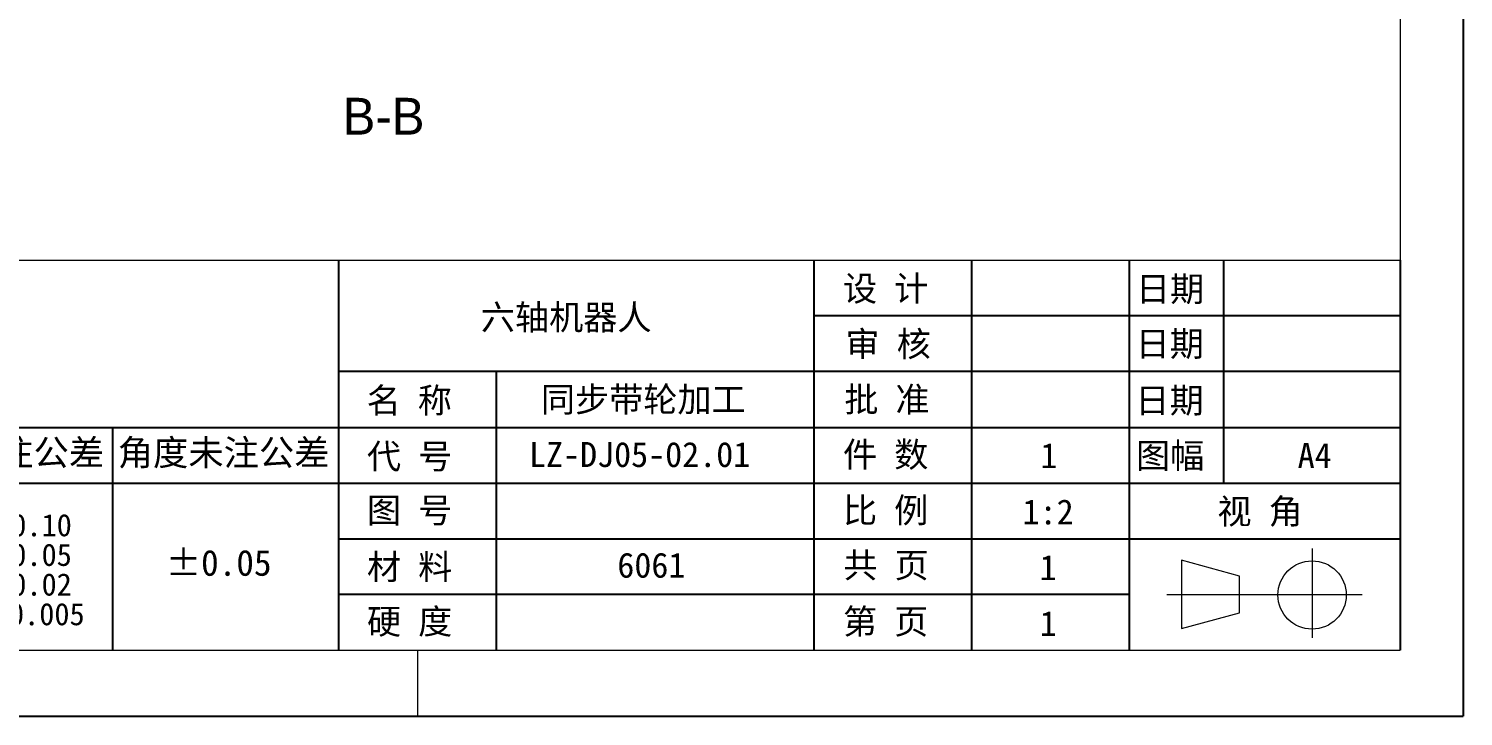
# Model space of a CAD drawing. Header units: millimetres. Extents: x 13 to 7248, y -1201 to 1478.
# Drawn here: x 5709.3 to 5777.6, y -1197.1 to -1164.4 of the extents above; entities that cross this region are included whole.
import ezdxf

# ---------------------------------------------------------------- set-up
doc = ezdxf.new("R2010")
doc.units = ezdxf.units.MM
doc.header["$LTSCALE"] = 5
doc.linetypes.add('SLD-中心线', pattern=[34.290000000000006, 30.48, -1.27, 1.27, -1.27])
doc.linetypes.add('SLD-实线', pattern=[0])
doc.layers.get('0').update_dxf_attribs({"lineweight": 30})
for name, color, linetype in [('图框', 7, 'SLD-实线'), ('文字层', 7, 'SLD-实线'), ('标注层', 96, 'SLD-实线')]:
    doc.layers.add(name, color=color, linetype=linetype)
doc.layers.add('粗实线', color=7, linetype='SLD-实线', lineweight=15)
doc.styles.add('SLDTEXTSTYLE1', font='', dxfattribs={"bigfont": 'bigfont'})
doc.styles.add('SLDTEXTSTYLE2', font='')
doc.styles.add('SLDTEXTSTYLE3', font='', dxfattribs={"bigfont": 'bigfont'})
doc.styles.get("Standard").update_dxf_attribs({"font": ''})
doc.styles.get('SLDTEXTSTYLE1').set_extended_font_data('宋体')
doc.styles.get('SLDTEXTSTYLE2').set_extended_font_data('宋体')
doc.styles.get('SLDTEXTSTYLE3').set_extended_font_data('汉仪长仿宋体')
doc.styles.get('Standard').set_extended_font_data('SimSun')

# ---------------------------------------------------------------- blocks, each defined once
blk = doc.blocks.new('SW_NOTE_0')
at = {"color": 0, "linetype": 'Continuous', "lineweight": 0, "char_height": 10.58333333333333, "attachment_point": 2}
for s, insert in [('X     ±0.10', (35.88411458333329, 12.31515151515152)), ('X.X   ±0.05', (35.88411458333329, -1.795959425424081)), ('X.XX  ±0.02', (35.88411458333329, -15.90707036599968)), (' X.XXX ±0.005', (34.78168876965837, -30.01818130657528))]:
    blk.add_mtext(s, dxfattribs=dict(at, insert=insert))

msp = doc.modelspace()

# ---------------------------------------------------------------- linework, layer by layer
at = {"layer": '图框'}
for p in [(5777.587281159424, -1049.955400502125), (5674.937281159424, -1197.105400502125)]:
    msp.add_line(p, (5777.587281159424, -1197.105400502125), dxfattribs=at)
at = {"layer": '文字层'}
for p, q in [((5724.087281159424, -1175.405400502125), (5724.087281159424, -1193.955400502125)), ((5746.687281159424, -1175.405400502125), (5746.687281159424, -1193.955400502125)), ((5754.187281159424, -1175.405400502125), (5754.187281159424, -1193.955400502125)), ((5761.687281159424, -1175.405400502125), (5761.687281159424, -1193.955400502125)), ((5766.187281159424, -1175.405400502125), (5766.187281159424, -1186.005400502125)), ((5774.587281159424, -1175.405400502125), (5774.587281159424, -1193.955400502125)), ((5774.587281159424, -1178.055400502125), (5746.687281159424, -1178.055400502125)), ((5774.587281159424, -1180.705400502125), (5724.087281159424, -1180.705400502125)), ((5731.587281159424, -1180.705400502125), (5731.587281159424, -1193.955400502125)), ((5681.087281159424, -1183.355400502125), (5774.587281159424, -1183.355400502125)), ((5713.337281159424, -1183.355400502125), (5713.337281159424, -1193.955400502125)), ((5681.087281159424, -1186.005400502125), (5774.587281159424, -1186.005400502125)), ((5724.087281159424, -1188.655400502125), (5774.587281159424, -1188.655400502125)), ((5761.687281159424, -1191.305400502125), (5724.087281159424, -1191.305400502125))]:
    msp.add_line(p, q, dxfattribs=at)
at = {"layer": '文字层', "color": 7, "linetype": 'SLD-中心线', "lineweight": 0}
for p, q in [((5770.394233114313, -1189.127183506766), (5770.394233114313, -1193.369753927743)), ((5763.480832152934, -1191.305400502125), (5767.605634407202, -1191.305400502125)), ((5767.605634407202, -1191.305400502125), (5772.771969287793, -1191.305400502125))]:
    msp.add_line(p, q, dxfattribs=at)
at = {"layer": '粗实线'}
for p, q in [((5774.587281159424, -1052.955400502125), (5774.587281159424, -1193.955400502125)), ((5681.087281159424, -1175.405400502125), (5774.587281159424, -1175.405400502125)), ((5764.177981829711, -1189.680400502125), (5764.177981829711, -1192.930400502125)), ((5766.937532633623, -1190.435645985301), (5764.177981829711, -1189.680400502125)), ((5766.937532633623, -1192.175155018949), (5766.937532633623, -1190.435645985301)), ((5764.177981829711, -1192.930400502125), (5766.937532633623, -1192.175155018949)), ((5681.087281159424, -1193.955400502125), (5774.587281159424, -1193.955400502125)), ((5681.087281159424, -1193.955400502125), (5774.587281159424, -1193.955400502125)), ((5727.837281159424, -1193.955400502125), (5727.837281159424, -1197.105400502125))]:
    msp.add_line(p, q, dxfattribs=at)
msp.add_circle((5770.394233114313, -1191.332765826176), 1.624999999999999, dxfattribs=at)

# ---------------------------------------------------------------- block references
at = {"layer": '文字层', "color": 7, "linetype": 'Continuous', "lineweight": 0, "xscale": 0.1000000000003638, "yscale": 0.09999999999990905, "zscale": 0.1}
msp.add_blockref('SW_NOTE_0', (5703.487897077677, -1188.711295594539), dxfattribs=at)

# ---------------------------------------------------------------- texts
at = {"layer": '文字层', "attachment_point": 2}
for s, insert, char_height, style in [('设 计', (5750.109330396725, -1176.152202538126), 1.190625, 'SLDTEXTSTYLE2'), ('日期', (5763.63508401143, -1176.175709110592), 1.190625, 'SLDTEXTSTYLE2'), ('审 核', (5750.227823859168, -1178.793171597835), 1.190625, 'SLDTEXTSTYLE2'), ('日期', (5763.621377956742, -1178.783784530468), 1.190625, 'SLDTEXTSTYLE2'), ('名 称', (5727.448533305949, -1181.477212648774), 1.190625, 'SLDTEXTSTYLE2'), ('批 准', (5750.170553285987, -1181.431640866225), 1.190625, 'SLDTEXTSTYLE2'), ('日期', (5763.613185542295, -1181.479885715147), 1.190625, 'SLDTEXTSTYLE2'), ('线性未注公差', (5707.891763682455, -1183.940249405895), 1.23125, 'SLDTEXTSTYLE2'), ('角度未注公差', (5718.616856521889, -1183.940249405895), 1.23125, 'SLDTEXTSTYLE2'), ('代 号', (5727.463521052476, -1184.139411888565), 1.190625, 'SLDTEXTSTYLE2'), ('件 数', (5750.109330396725, -1184.052487704491), 1.190625, 'SLDTEXTSTYLE2'), ('图幅', (5763.642539110328, -1184.105679299962), 1.190625, 'SLDTEXTSTYLE2'), ('A4', (5770.516985060785, -1184.092900954259), 1.190625, 'SLDTEXTSTYLE1'), ('图 号', (5727.463521052476, -1186.706229528971), 1.190625, 'SLDTEXTSTYLE2'), ('比 例', (5750.109330396725, -1186.706229528971), 1.190625, 'SLDTEXTSTYLE2'), ('视 角', (5767.917945255493, -1186.759974421713), 1.190625, 'SLDTEXTSTYLE2'), ('1:2', (5757.836199919055, -1186.783477821627), 1.190625, 'SLDTEXTSTYLE1'), ('±0.05', (5718.382487450466, -1189.186505029802), 1.23125, 'SLDTEXTSTYLE1'), ('材 料', (5727.463521052476, -1189.401108324525), 1.190625, 'SLDTEXTSTYLE2'), ('共 页', (5750.128553648874, -1189.319487496967), 1.190625, 'SLDTEXTSTYLE2'), ('1', (5757.836199919057, -1189.433477821627), 1.190625, 'SLDTEXTSTYLE1'), ('硬 度', (5727.463521052476, -1191.998591934446), 1.190625, 'SLDTEXTSTYLE2'), ('第 页', (5750.109330396725, -1191.998591934446), 1.190625, 'SLDTEXTSTYLE2'), ('1', (5757.843851201418, -1192.097347288916), 1.190625, 'SLDTEXTSTYLE1')]:
    msp.add_mtext(s, dxfattribs=dict(at, insert=insert, char_height=char_height, style=style))
at = {"layer": '文字层', "color": 7, "linetype": 'Continuous', "lineweight": 0, "char_height": 1.190625, "attachment_point": 2}
for s, insert, style in [('六轴机器人', (5734.911060943437, -1177.522835628089), 'SLDTEXTSTYLE2'), ('同步带轮加工', (5738.579414645355, -1181.431640866225), 'SLDTEXTSTYLE2'), ('LZ-DJ05-02.01', (5738.405781168263, -1184.052487704491), 'SLDTEXTSTYLE1'), ('1', (5757.872320287979, -1184.105679299962), 'SLDTEXTSTYLE1'), ('6061', (5738.96388737965, -1189.319487496967), 'SLDTEXTSTYLE1')]:
    msp.add_mtext(s, dxfattribs=dict(at, insert=insert, style=style))
at = {"layer": '标注层', "insert": (5726.223738903114, -1167.677099994567), "char_height": 1.75, "attachment_point": 2, "style": 'SLDTEXTSTYLE3'}
msp.add_mtext('B-B', dxfattribs=at)

doc.saveas('drawing.dxf')
